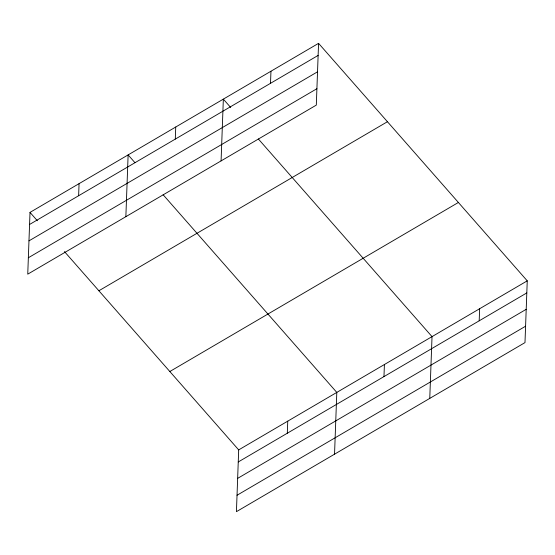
<?xml version="1.0" encoding="UTF-8"?>
<svg xmlns="http://www.w3.org/2000/svg" width="555" height="555" viewBox="0 0 555 555"><rect width="100%" height="100%" fill="white"/><g stroke="black" fill="none" stroke-linecap="round" stroke-linejoin="round"><path stroke-width="0.83" d="M30.012 212.392L27.75 274.156L316.308 105.11L318.57 43.339L30.012 212.392L37.352 220.744M78.63 195.728L79.067 183.65M125.86 216.679L128.122 154.914L134.9 162.622M175.29 139.097L175.734 127.019M221.084 160.894L223.346 99.13L230.686 107.476M64.449 251.575L238.692 449.89L236.43 511.661L524.988 342.608L527.25 280.844L318.57 43.339M270.514 83.312L270.958 71.234M287.303 433.233L287.747 421.155M334.54 454.184L336.802 392.413L163.121 194.743M383.97 376.602L384.414 364.524M429.764 398.4L432.026 336.628L258.346 138.958M479.194 320.818L479.638 308.74M29.575 224.47L318.126 55.417M28.971 240.863L317.529 71.817M28.354 257.756L316.905 88.71M98.88 290.764L387.439 121.718M169.83 371.517L458.388 202.471M238.692 449.89L527.25 280.844M238.248 461.968L526.806 292.922M237.651 478.368L526.202 309.322M237.027 495.261L525.585 326.215"/></g></svg>
